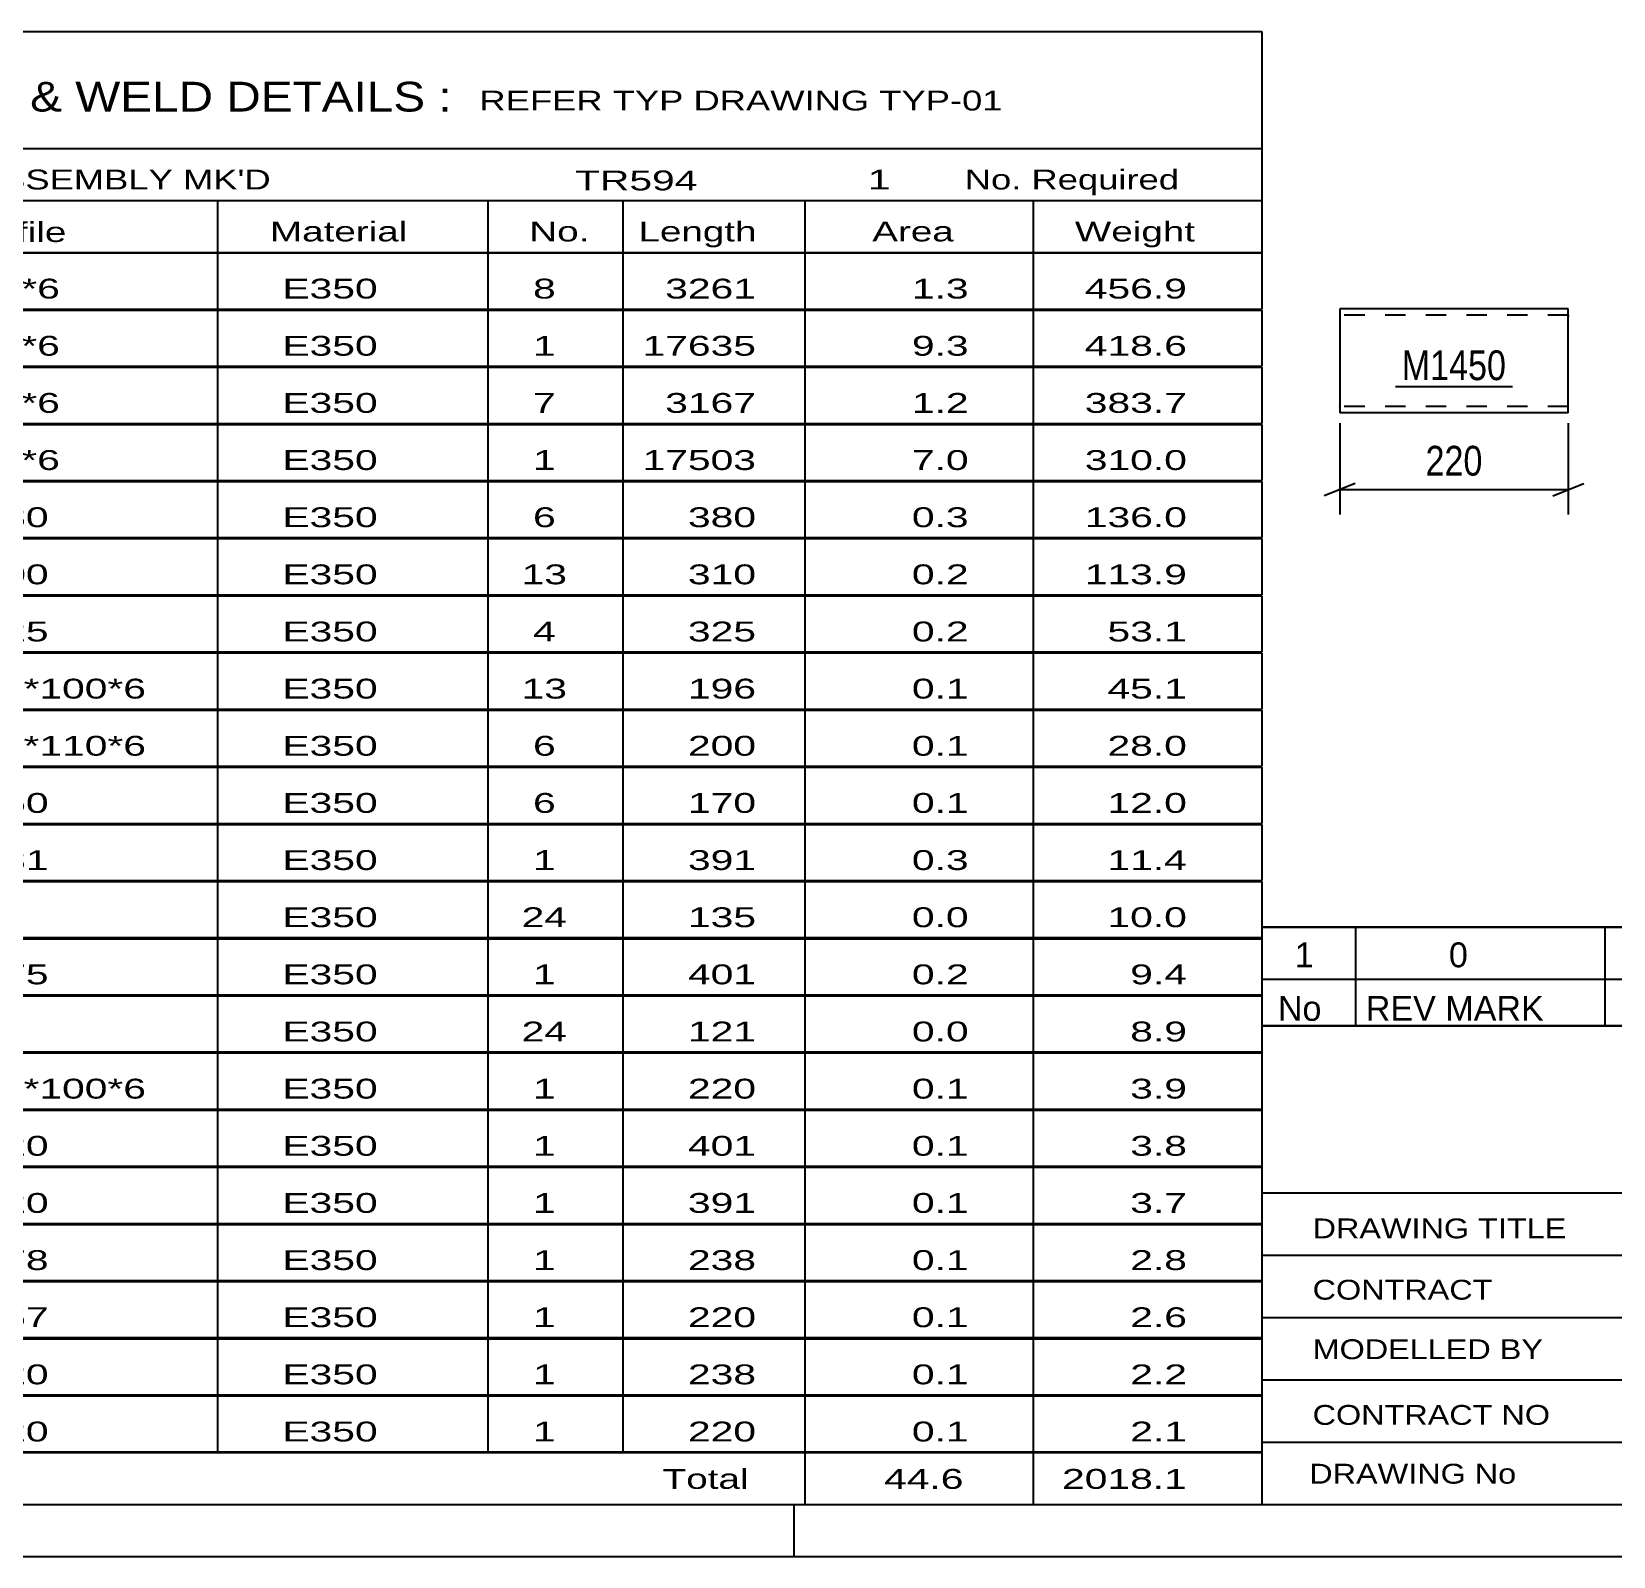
# Model space of a CAD drawing. Header units: millimetres. Extents: x 0 to 841, y 0 to 594.
# Drawn here: x 557.6 to 709.8, y 0 to 146.8 of the extents above; entities that cross this region are included whole.
import ezdxf

# ---------------------------------------------------------------- set-up
doc = ezdxf.new("R2010")
doc.units = ezdxf.units.MM
doc.linetypes.add('DXK_LINE_DOT2', pattern=[3.9198, 1.9599, -1.9599])
doc.styles.add('Arial Narrow', font='ARIALN.TTF', dxfattribs={"height": 0.2})

# ---------------------------------------------------------------- blocks, each defined once
blk = doc.blocks.new('Unknown-122568727-1133')
at = {"color": 5, "linetype": 'Continuous'}
for p, q in [((5, 5), (836, 5)), ((631, 0), (631, 5)), ((0, 0), (841, 0))]:
    blk.add_line(p, q, dxfattribs=at)
blk = doc.blocks.new('Part-122568727-2036 - 2022')
at = {"color": 2, "linetype": 'Continuous'}
for p, q in [((705.49, 120.06), (683.49, 120.06)), ((683.49, 120.06), (683.49, 110.06)), ((705.49, 110.06), (705.49, 120.06)), ((705.49, 110.06), (683.49, 110.06))]:
    blk.add_line(p, q, dxfattribs=at)
at = {"color": 7, "linetype": 'DXK_LINE_DOT2'}
for p, q in [((705.49, 119.46), (683.49, 119.46)), ((705.49, 119.42), (705.49, 119.46)), ((705.49, 119.46), (705.49, 119.42)), ((705.49, 119.32), (705.49, 119.42)), ((705.49, 119.42), (705.49, 119.32)), ((683.49, 110.66), (683.49, 110.71)), ((705.49, 110.66), (683.49, 110.66))]:
    blk.add_line(p, q, dxfattribs=at)
blk = doc.blocks.new('StraightDimension-122568727-2038 - 2022')
at = {"color": 7, "linetype": 'Continuous'}
for p, q in [((683.49, 109.06), (683.49, 100.27)), ((705.49, 109.06), (705.49, 100.27)), ((684.99, 103.27), (681.99, 102.07)), ((683.49, 102.67), (705.49, 102.67)), ((703.99, 102.07), (706.99, 103.27))]:
    blk.add_line(p, q, dxfattribs=at)
at = {"color": 0}
blk.add_wipeout([(697.83, 103.42), (697.83, 107.62), (691.15, 107.62), (691.15, 103.42)], dxfattribs=at)
at = {"color": 3, "style": 'Arial Narrow'}
blk.add_text('220', height=2.863, dxfattribs=at).set_placement((691.75, 104.02))
blk = doc.blocks.new('Mark-122568727-2034 - 2022')
at = {"color": 0}
blk.add_wipeout([(699.52, 113.21), (699.52, 116.21), (689.46, 116.21), (689.46, 113.21)], dxfattribs=at)
blk.add_wipeout([(699.52, 113.21), (699.52, 116.21), (689.46, 116.21), (689.46, 113.21)], dxfattribs=at)
at = {"color": 30, "linetype": 'Continuous'}
blk.add_line((688.86, 112.61), (700.12, 112.61), dxfattribs=at)
at = {"color": 3, "style": 'Arial Narrow'}
blk.add_text('M1450', height=2.863, dxfattribs=at).set_placement((689.46, 113.21))
blk = doc.blocks.new('Unknown-122568727-20625')
at = {"color": 7, "linetype": 'Continuous'}
for p, q in [((676, 60.55), (836, 60.55)), ((836, 60.55), (676, 60.55)), ((676, 60.55), (676, 55.55)), ((685, 60.55), (685, 55.55)), ((709, 60.55), (709, 55.55)), ((676, 55.55), (836, 55.55)), ((676, 55.55), (676, 51.05)), ((676, 55.55), (836, 55.55)), ((685, 55.55), (685, 51.05)), ((709, 55.55), (709, 51.05)), ((836, 51.05), (676, 51.05))]:
    blk.add_line(p, q, dxfattribs=at)
at = {"color": 7, "linetype": 'Continuous', "style": 'Arial Narrow'}
for s, height, width, p in [('1', 2.39, 1.196471, (679.16, 56.7)), ('0', 2.39, 1.196471, (694, 56.7)), ('No', 2.386, 1.2, (677.54, 51.55)), ('REV MARK', 2.386, 1.2, (686, 51.55))]:
    blk.add_text(s, height=height, dxfattribs=dict(at, width=width)).set_placement(p)
blk = doc.blocks.new('Unknown-122568727-20622')
at = {"color": 7, "linetype": 'Continuous'}
for p, q in [((676, 51.05), (676, 5)), ((676, 51.05), (836, 51.05)), ((676, 35), (836, 35)), ((676, 29), (836, 29)), ((676, 23), (836, 23)), ((676, 17), (836, 17)), ((676, 11), (818, 11)), ((676, 5), (836, 5))]:
    blk.add_line(p, q, dxfattribs=at)
at = {"color": 7, "style": 'Arial Narrow', "width": 1.425378}
for s, height, p in [('DRAWING TITLE', 1.9089, (680.88, 30.61)), ('CONTRACT', 1.909, (680.88, 24.71)), ('MODELLED BY', 1.9089, (680.88, 18.98)), ('CONTRACT NO', 1.9089, (680.88, 12.66)), ('DRAWING No', 1.909, (680.56, 7))]:
    blk.add_text(s, height=height, dxfattribs=at).set_placement(p)
blk = doc.blocks.new('Unknown-122568727-20623')
at = {"color": 7, "linetype": 'Continuous'}
for p, q in [((516, 146.75), (676, 146.75)), ((676, 146.75), (676, 135.5)), ((516, 135.5), (676, 135.5)), ((676, 135.5), (676, 130.5)), ((516, 130.5), (676, 130.5)), ((575.5, 130.5), (575.5, 125.5)), ((601.5, 130.5), (601.5, 125.5)), ((614.5, 130.5), (614.5, 125.5)), ((632, 130.5), (632, 125.5)), ((654, 130.5), (654, 125.5)), ((676, 130.5), (676, 125.5)), ((516, 125.5), (676, 125.5)), ((516, 125.45), (676, 125.45)), ((575.5, 125.5), (575.5, 120)), ((601.5, 125.5), (601.5, 120)), ((614.5, 125.5), (614.5, 120)), ((632, 125.5), (632, 120)), ((654, 125.5), (654, 120)), ((676, 125.45), (676, 120.05)), ((516, 120.05), (676, 120.05)), ((516, 119.95), (676, 119.95)), ((575.5, 120), (575.5, 114.5)), ((601.5, 120), (601.5, 114.5)), ((614.5, 120), (614.5, 114.5)), ((632, 120), (632, 114.5)), ((654, 120), (654, 114.5)), ((676, 119.95), (676, 114.55)), ((516, 114.55), (676, 114.55)), ((516, 114.45), (676, 114.45)), ((575.5, 114.5), (575.5, 109)), ((601.5, 114.5), (601.5, 109)), ((614.5, 114.5), (614.5, 109)), ((632, 114.5), (632, 109)), ((654, 114.5), (654, 109)), ((676, 114.45), (676, 109.05)), ((516, 109.05), (676, 109.05)), ((516, 108.95), (676, 108.95)), ((575.5, 109), (575.5, 103.5)), ((601.5, 109), (601.5, 103.5)), ((614.5, 109), (614.5, 103.5)), ((632, 109), (632, 103.5)), ((654, 109), (654, 103.5)), ((676, 108.95), (676, 103.55)), ((516, 103.55), (676, 103.55)), ((516, 103.45), (676, 103.45)), ((575.5, 103.5), (575.5, 98)), ((601.5, 103.5), (601.5, 98)), ((614.5, 103.5), (614.5, 98)), ((632, 103.5), (632, 98)), ((654, 103.5), (654, 98)), ((676, 103.45), (676, 98.05)), ((516, 98.05), (676, 98.05)), ((516, 97.95), (676, 97.95)), ((575.5, 98), (575.5, 92.5)), ((601.5, 98), (601.5, 92.5)), ((614.5, 98), (614.5, 92.5)), ((632, 98), (632, 92.5)), ((654, 98), (654, 92.5)), ((676, 97.95), (676, 92.55)), ((516, 92.55), (676, 92.55)), ((516, 92.45), (676, 92.45)), ((575.5, 92.5), (575.5, 87)), ((601.5, 92.5), (601.5, 87)), ((614.5, 92.5), (614.5, 87)), ((632, 92.5), (632, 87)), ((654, 92.5), (654, 87)), ((676, 92.45), (676, 87.05)), ((516, 87.05), (676, 87.05)), ((516, 86.95), (676, 86.95)), ((575.5, 87), (575.5, 81.5)), ((601.5, 87), (601.5, 81.5)), ((614.5, 87), (614.5, 81.5)), ((632, 87), (632, 81.5)), ((654, 87), (654, 81.5)), ((676, 86.95), (676, 81.55)), ((516, 81.55), (676, 81.55)), ((516, 81.45), (676, 81.45)), ((575.5, 81.5), (575.5, 76)), ((601.5, 81.5), (601.5, 76)), ((614.5, 81.5), (614.5, 76)), ((632, 81.5), (632, 76)), ((654, 81.5), (654, 76)), ((676, 81.45), (676, 76.05)), ((516, 76.05), (676, 76.05)), ((516, 75.95), (676, 75.95)), ((575.5, 76), (575.5, 70.5)), ((601.5, 76), (601.5, 70.5)), ((614.5, 76), (614.5, 70.5)), ((632, 76), (632, 70.5)), ((654, 76), (654, 70.5)), ((676, 75.95), (676, 70.55)), ((516, 70.55), (676, 70.55)), ((516, 70.45), (676, 70.45)), ((575.5, 70.5), (575.5, 65)), ((601.5, 70.5), (601.5, 65)), ((614.5, 70.5), (614.5, 65)), ((632, 70.5), (632, 65)), ((654, 70.5), (654, 65)), ((676, 70.45), (676, 65.05)), ((516, 65.05), (676, 65.05)), ((516, 64.95), (676, 64.95)), ((575.5, 65), (575.5, 59.5)), ((601.5, 65), (601.5, 59.5)), ((614.5, 65), (614.5, 59.5)), ((632, 65), (632, 59.5)), ((654, 65), (654, 59.5)), ((676, 64.95), (676, 59.55)), ((516, 59.55), (676, 59.55)), ((516, 59.45), (676, 59.45)), ((575.5, 59.5), (575.5, 54)), ((601.5, 59.5), (601.5, 54)), ((614.5, 59.5), (614.5, 54)), ((632, 59.5), (632, 54)), ((654, 59.5), (654, 54)), ((676, 59.45), (676, 54.05)), ((516, 54.05), (676, 54.05)), ((516, 53.95), (676, 53.95)), ((575.5, 54), (575.5, 48.5)), ((601.5, 54), (601.5, 48.5)), ((614.5, 54), (614.5, 48.5)), ((632, 54), (632, 48.5)), ((654, 54), (654, 48.5)), ((676, 53.95), (676, 48.55)), ((516, 48.55), (676, 48.55)), ((516, 48.45), (676, 48.45)), ((575.5, 48.5), (575.5, 43)), ((601.5, 48.5), (601.5, 43)), ((614.5, 48.5), (614.5, 43)), ((632, 48.5), (632, 43)), ((654, 48.5), (654, 43)), ((676, 48.45), (676, 43.05)), ((516, 43.05), (676, 43.05)), ((516, 42.95), (676, 42.95)), ((575.5, 43), (575.5, 37.5)), ((601.5, 43), (601.5, 37.5)), ((614.5, 43), (614.5, 37.5)), ((632, 43), (632, 37.5)), ((654, 43), (654, 37.5)), ((676, 42.95), (676, 37.55)), ((516, 37.55), (676, 37.55)), ((516, 37.45), (676, 37.45)), ((575.5, 37.5), (575.5, 32)), ((601.5, 37.5), (601.5, 32)), ((614.5, 37.5), (614.5, 32)), ((632, 37.5), (632, 32)), ((654, 37.5), (654, 32)), ((676, 37.45), (676, 32.05)), ((516, 32.05), (676, 32.05)), ((575.5, 32), (575.5, 26.5)), ((601.5, 32), (601.5, 26.5)), ((614.5, 32), (614.5, 26.5)), ((632, 32), (632, 26.5)), ((654, 32), (654, 26.5)), ((516, 31.95), (676, 31.95)), ((676, 31.95), (676, 26.55)), ((516, 26.55), (676, 26.55)), ((516, 26.45), (676, 26.45)), ((575.5, 26.5), (575.5, 21)), ((601.5, 26.5), (601.5, 21)), ((614.5, 26.5), (614.5, 21)), ((632, 26.5), (632, 21)), ((654, 26.5), (654, 21)), ((676, 26.45), (676, 21.05)), ((516, 21.05), (676, 21.05)), ((516, 20.95), (676, 20.95)), ((575.5, 21), (575.5, 15.5)), ((601.5, 21), (601.5, 15.5)), ((614.5, 21), (614.5, 15.5)), ((632, 21), (632, 15.5)), ((654, 21), (654, 15.5)), ((676, 20.95), (676, 15.55)), ((516, 15.55), (676, 15.55)), ((516, 15.45), (676, 15.45)), ((575.5, 15.5), (575.5, 10)), ((601.5, 15.5), (601.5, 10)), ((614.5, 15.5), (614.5, 10)), ((632, 15.5), (632, 10)), ((654, 15.5), (654, 10)), ((676, 15.45), (676, 10.05)), ((516, 10.05), (676, 10.05)), ((516, 10), (676, 10)), ((632, 10), (632, 5)), ((654, 10), (654, 5)), ((676, 10), (676, 5)), ((516, 5), (676, 5))]:
    blk.add_line(p, q, dxfattribs=at)
at = {"color": 7, "style": 'Arial Narrow'}
for s, height, width, p in [('GENERAL NOTES & WELD DETAILS :', 2.8633, 1.4, (517.15, 139.06)), ('REFER TYP DRAWING TYP-01', 1.9089, 1.6, (600.7, 139.16)), ("MATERIAL LIST FOR ASSEMBLY MK'D", 1.9089, 1.6, (517.15, 131.56)), ('TR594', 1.909, 1.794707, (609.9, 131.47)), ('1', 1.91, 1.794707, (638.08, 131.56)), ('No. Required', 1.9089, 1.6, (647.41, 131.56)), ('Profile', 1.909, 1.7, (550.41, 126.5)), ('Material', 1.909, 1.7, (580.54, 126.56)), ('No.', 1.909, 1.7, (605.5, 126.56)), ('Length', 1.909, 1.7, (616, 126.56)), ('Area', 1.909, 1.7, (638.5, 126.56)), ('Weight', 1.909, 1.7, (658, 126.56))]:
    blk.add_text(s, height=height, dxfattribs=dict(at, width=width)).set_placement(p)
at = {"color": 7, "linetype": 'Continuous', "style": 'Arial Narrow'}
for s, height, width, p in [('SHS100*6', 1.909, 1.794707, (542, 121.06)), ('E350', 1.909, 1.794707, (581.74, 121.06)), ('8', 1.91, 1.794707, (605.86, 121.06)), ('3261', 1.909, 1.794707, (618.58, 121.06)), ('1.3', 1.909, 1.794707, (642.32, 121.06)), ('456.9', 1.909, 1.794707, (658.96, 121.06)), ('SHS132*6', 1.909, 1.794707, (542, 115.56)), ('E350', 1.909, 1.794707, (581.74, 115.56)), ('1', 1.91, 1.794707, (605.86, 115.56)), ('17635', 1.909, 1.794707, (616.4, 115.56)), ('9.3', 1.909, 1.794707, (642.32, 115.56)), ('418.6', 1.909, 1.794707, (658.96, 115.56)), ('SHS100*6', 1.909, 1.794707, (542, 110.06)), ('E350', 1.909, 1.794707, (581.74, 110.06)), ('7', 1.91, 1.794707, (605.86, 110.06)), ('3167', 1.909, 1.794707, (618.58, 110.06)), ('1.2', 1.909, 1.794707, (642.32, 110.06)), ('383.7', 1.909, 1.794707, (658.96, 110.06)), ('SHS100*6', 1.909, 1.794707, (542, 104.56)), ('E350', 1.909, 1.794707, (581.74, 104.56)), ('1', 1.91, 1.794707, (605.86, 104.56)), ('17503', 1.909, 1.794707, (616.4, 104.56)), ('7.0', 1.909, 1.794707, (642.32, 104.56)), ('310.0', 1.909, 1.794707, (658.96, 104.56)), ('PL20*380', 1.909, 1.794707, (542, 99.06)), ('E350', 1.909, 1.794707, (581.74, 99.06)), ('6', 1.91, 1.794707, (605.86, 99.06)), ('380', 1.909, 1.794707, (620.77, 99.06)), ('0.3', 1.909, 1.794707, (642.32, 99.06)), ('136.0', 1.909, 1.794707, (658.96, 99.06)), ('PL12*300', 1.909, 1.794707, (542, 93.56)), ('E350', 1.909, 1.794707, (581.74, 93.56)), ('13', 1.909, 1.794707, (604.76, 93.56)), ('310', 1.909, 1.794707, (620.77, 93.56)), ('0.2', 1.909, 1.794707, (642.32, 93.56)), ('113.9', 1.909, 1.794707, (658.96, 93.56)), ('PL16*325', 1.909, 1.794707, (542, 88.06)), ('E350', 1.909, 1.794707, (581.74, 88.06)), ('4', 1.91, 1.794707, (605.86, 88.06)), ('325', 1.909, 1.794707, (620.77, 88.06)), ('0.2', 1.909, 1.794707, (642.32, 88.06)), ('53.1', 1.909, 1.794707, (661.14, 88.06)), ('RHS100*100*6', 1.9089, 1.794707, (542, 82.56)), ('E350', 1.909, 1.794707, (581.74, 82.56)), ('13', 1.909, 1.794707, (604.76, 82.56)), ('196', 1.909, 1.794707, (620.77, 82.56)), ('0.1', 1.909, 1.794707, (642.32, 82.56)), ('45.1', 1.909, 1.794707, (661.14, 82.56)), ('RHS150*110*6', 1.9089, 1.794707, (542, 77.06)), ('E350', 1.909, 1.794707, (581.74, 77.06)), ('6', 1.91, 1.794707, (605.86, 77.06)), ('200', 1.909, 1.794707, (620.77, 77.06)), ('0.1', 1.909, 1.794707, (642.32, 77.06)), ('28.0', 1.909, 1.794707, (661.14, 77.06)), ('PL10*150', 1.909, 1.794707, (542, 71.56)), ('E350', 1.909, 1.794707, (581.74, 71.56)), ('6', 1.91, 1.794707, (605.86, 71.56)), ('170', 1.909, 1.794707, (620.77, 71.56)), ('0.1', 1.909, 1.794707, (642.32, 71.56)), ('12.0', 1.909, 1.794707, (661.14, 71.56)), ('PL12*331', 1.909, 1.794707, (542, 66.06)), ('E350', 1.909, 1.794707, (581.74, 66.06)), ('1', 1.91, 1.794707, (605.86, 66.06)), ('391', 1.909, 1.794707, (620.77, 66.06)), ('0.3', 1.909, 1.794707, (642.32, 66.06)), ('11.4', 1.909, 1.794707, (661.14, 66.06)), ('E350', 1.909, 1.794707, (581.74, 60.56)), ('24', 1.909, 1.794707, (604.76, 60.56)), ('135', 1.909, 1.794707, (620.77, 60.56)), ('0.0', 1.909, 1.794707, (642.32, 60.56)), ('10.0', 1.909, 1.794707, (661.14, 60.56)), ('PL12*275', 1.909, 1.794707, (542, 55.06)), ('E350', 1.909, 1.794707, (581.74, 55.06)), ('1', 1.91, 1.794707, (605.86, 55.06)), ('401', 1.909, 1.794707, (620.77, 55.06)), ('0.2', 1.909, 1.794707, (642.32, 55.06)), ('9.4', 1.909, 1.794707, (663.33, 55.06)), ('E350', 1.909, 1.794707, (581.74, 49.56)), ('24', 1.909, 1.794707, (604.76, 49.56)), ('121', 1.909, 1.794707, (620.77, 49.56)), ('0.0', 1.909, 1.794707, (642.32, 49.56)), ('8.9', 1.909, 1.794707, (663.33, 49.56)), ('RHS100*100*6', 1.9089, 1.794707, (542, 44.06)), ('E350', 1.909, 1.794707, (581.74, 44.06)), ('1', 1.91, 1.794707, (605.86, 44.06)), ('220', 1.909, 1.794707, (620.77, 44.06)), ('0.1', 1.909, 1.794707, (642.32, 44.06)), ('3.9', 1.909, 1.794707, (663.33, 44.06)), ('PL10*120', 1.909, 1.794707, (542, 38.56)), ('E350', 1.909, 1.794707, (581.74, 38.56)), ('1', 1.91, 1.794707, (605.86, 38.56)), ('401', 1.909, 1.794707, (620.77, 38.56)), ('0.1', 1.909, 1.794707, (642.32, 38.56)), ('3.8', 1.909, 1.794707, (663.33, 38.56)), ('PL10*120', 1.909, 1.794707, (542, 33.06)), ('E350', 1.909, 1.794707, (581.74, 33.06)), ('1', 1.91, 1.794707, (605.86, 33.06)), ('391', 1.909, 1.794707, (620.77, 33.06)), ('0.1', 1.909, 1.794707, (642.32, 33.06)), ('3.7', 1.909, 1.794707, (663.33, 33.06)), ('PL12*178', 1.909, 1.794707, (542, 27.56)), ('E350', 1.909, 1.794707, (581.74, 27.56)), ('1', 1.91, 1.794707, (605.86, 27.56)), ('238', 1.909, 1.794707, (620.77, 27.56)), ('0.1', 1.909, 1.794707, (642.32, 27.56)), ('2.8', 1.909, 1.794707, (663.33, 27.56)), ('PL12*167', 1.909, 1.794707, (542, 22.06)), ('E350', 1.909, 1.794707, (581.74, 22.06)), ('1', 1.91, 1.794707, (605.86, 22.06)), ('220', 1.909, 1.794707, (620.77, 22.06)), ('0.1', 1.909, 1.794707, (642.32, 22.06)), ('2.6', 1.909, 1.794707, (663.33, 22.06)), ('PL10*120', 1.909, 1.794707, (542, 16.56)), ('E350', 1.909, 1.794707, (581.74, 16.56)), ('1', 1.91, 1.794707, (605.86, 16.56)), ('238', 1.909, 1.794707, (620.77, 16.56)), ('0.1', 1.909, 1.794707, (642.32, 16.56)), ('2.2', 1.909, 1.794707, (663.33, 16.56)), ('PL10*120', 1.909, 1.794707, (542, 11.06)), ('E350', 1.909, 1.794707, (581.74, 11.06)), ('1', 1.91, 1.794707, (605.86, 11.06)), ('220', 1.909, 1.794707, (620.77, 11.06)), ('0.1', 1.909, 1.794707, (642.32, 11.06)), ('2.1', 1.909, 1.794707, (663.33, 11.06)), ('Total', 1.909, 1.7, (618.33, 6.5)), ('44.6', 1.909, 1.794707, (639.64, 6.5)), ('2018.1', 1.909, 1.794707, (656.77, 6.5))]:
    blk.add_text(s, height=height, dxfattribs=dict(at, width=width)).set_placement(p)

msp = doc.modelspace()

# ---------------------------------------------------------------- block references
for name in ['Unknown-122568727-1133', 'Unknown-122568727-20623', 'Part-122568727-2036 - 2022', 'Unknown-122568727-20625', 'Unknown-122568727-20622']:
    msp.add_blockref(name, (0, 0))

# ---------------------------------------------------------------- next in the draw order: block references
for name in ['Mark-122568727-2034 - 2022', 'StraightDimension-122568727-2038 - 2022']:
    msp.add_blockref(name, (0, 0))

doc.saveas('drawing.dxf')
